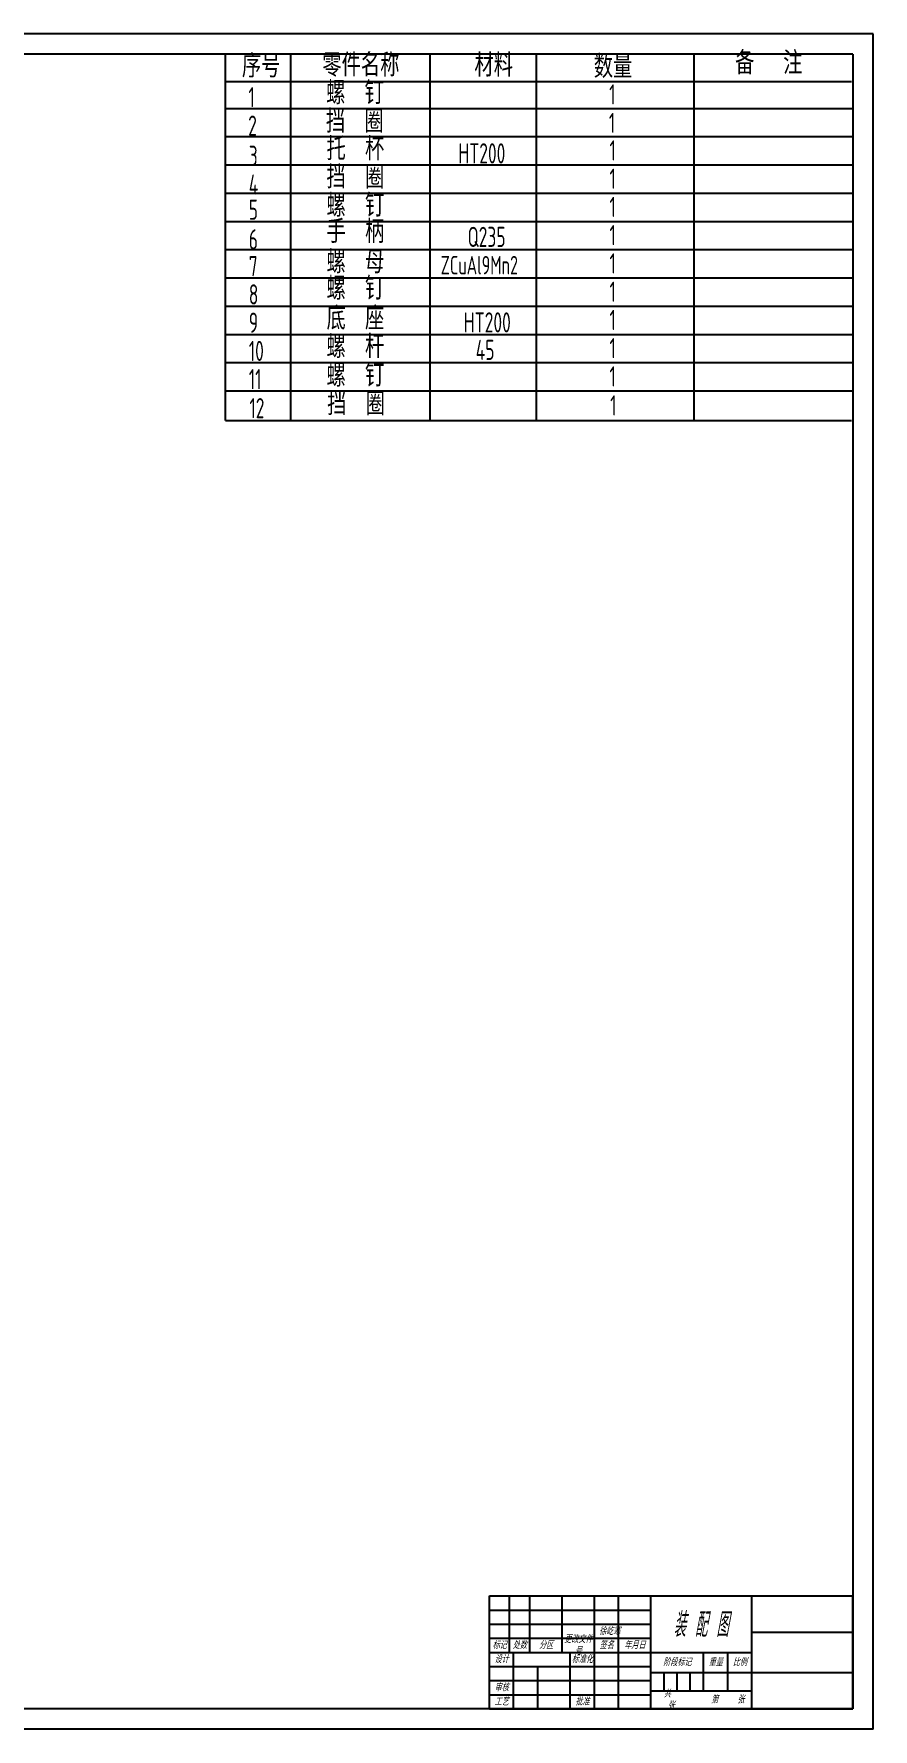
# Model space of a CAD drawing. Extents: x -348 to 840, y 0 to 840.
# Drawn here: x 424 to 840, y 0 to 840 of the extents above; entities that cross this region are included whole.
import ezdxf

# ---------------------------------------------------------------- set-up
doc = ezdxf.new("R2010")
doc.units = 0
doc.layers.add('图层2', color=7, linetype='CONTINUOUS', lineweight=25)
doc.layers.add('标注', color=250, linetype='CONTINUOUS', lineweight=25)
for name, color, linetype in [('图框标题栏-粗线', 250, 'CONTINUOUS'), ('图框标题栏-细线', 250, 'CONTINUOUS'), ('文字及注释', 250, 'CONTINUOUS')]:
    doc.layers.add(name, color=color, linetype=linetype)
doc.styles.add('工程字体', font='gbeitc.shx', dxfattribs={"bigfont": 'gbcbig.shx'})
doc.styles.add('数字', font='isocp.shx', dxfattribs={"width": 0.7, "height": 10})
doc.styles.add('文字', font='', dxfattribs={"width": 0.7, "height": 10})
doc.styles.add('长仿宋体', font='', dxfattribs={"width": 0.7})
doc.styles.get('文字').set_extended_font_data('FangSong_GB2312')
doc.styles.get('长仿宋体').set_extended_font_data('FangSong_GB2312')

msp = doc.modelspace()

# ---------------------------------------------------------------- linework, layer by layer
at = {"layer": '图层2'}
for p, q in [((519.331, 816.4704), (829.331, 816.4704)), ((519.331, 803.0948), (830, 803.0948)), ((519.331, 789.0948), (830, 789.0948)), ((519.331, 775.0948), (830, 775.0948)), ((519.331, 761.0948), (830, 761.0948)), ((519.331, 747.0948), (830, 747.0948)), ((519.331, 733.0948), (830, 733.0948)), ((519.331, 719.0948), (830, 719.0948)), ((519.331, 705.0948), (830, 705.0948)), ((519.331, 691.0948), (830, 691.0948)), ((519.331, 677.0948), (830, 677.0948)), ((519.331, 663.0948), (830, 663.0948)), ((519.331, 648.4704), (829.331, 648.4704))]:
    msp.add_line(p, q, dxfattribs=at)
at = {"layer": '图框标题栏-粗线'}
for p, q in [((830, 830), (-323, 830)), ((830, 830), (830, 10)), ((650, 66), (830, 66)), ((650, 10), (650, 66)), ((660, 38), (660, 66)), ((670, 38), (670, 66)), ((686, 38), (686, 66)), ((702, 10), (702, 66)), ((714, 10), (714, 66)), ((730, 10), (730, 66)), ((780, 10), (780, 66)), ((830, 10), (830, 66)), ((650, 45), (730, 45)), ((780, 48), (830, 48)), ((650, 38), (780, 38)), ((662, 10), (662, 38)), ((690, 10), (690, 38)), ((756, 19), (756, 38)), ((768, 19), (768, 38)), ((650, 31), (730, 31)), ((674, 10), (674, 30.984)), ((730, 28), (830, 28)), ((730, 19), (780, 19)), ((830, 10), (-323, 10)), ((650, 10), (830, 10))]:
    msp.add_line(p, q, dxfattribs=at)
at = {"layer": '图框标题栏-细线'}
for p, q in [((840, 840), (-348, 840)), ((840, 0), (840, 840)), ((650, 59), (730, 59)), ((650, 52), (730, 52)), ((736.5, 19), (736.5, 28)), ((743, 19), (743, 28)), ((749.5, 19), (749.5, 28)), ((650, 24), (730, 24)), ((650, 17), (730, 17)), ((840, 0), (-348, 0))]:
    msp.add_line(p, q, dxfattribs=at)
at = {"layer": '文字及注释', "color": 0}
for p, q in [((519.331, 648.4704), (519.331, 830)), ((551.5837, 648.644), (551.5837, 830.2109)), ((620.4686, 830.2688), (620.4686, 648.7595)), ((673.1709, 830.2688), (673.1709, 648.7595)), ((751.3157, 830.2688), (751.3157, 648.7595))]:
    msp.add_line(p, q, dxfattribs=at)

# ---------------------------------------------------------------- texts
at = {"layer": '文字及注释', "attachment_point": 5}
for s, insert, char_height, width, style in [('{\\Fgbeitc,gbcbig|c134;装 配 图}', (754.727, 51.671), 12, 49.504306, '长仿宋体'), ('标记', (655, 41.5), 3.5, 10, '工程字体'), ('处数', (665, 41.5), 3.5, 10, '工程字体'), ('分区', (678, 41.5), 3.5, 16, '工程字体'), ('更改文件号', (694, 41.5), 3.5, 16, '工程字体'), ('签名', (708, 41.5), 3.5, 12, '工程字体'), ('年月日', (722, 41.5), 3.5, 16, '工程字体'), ('设计', (656, 34.5), 3.5, 12, '工程字体'), ('标准化', (696, 34.5), 3.5, 12, '工程字体'), ('阶段标记', (743, 33), 3.5, 26, '工程字体'), ('重量', (762, 33), 3.5, 12, '工程字体'), ('比例', (774, 33), 3.5, 12, '工程字体'), ('审核', (656, 20.5), 3.5, 12, '工程字体'), ('共    张', (740, 14.5), 3.5, 10, '工程字体'), ('工艺', (656, 13.5), 3.5, 12, '工程字体'), ('批准', (696, 13.5), 3.5, 12, '工程字体'), ('第     张', (768, 14.5), 3.5, 24, '工程字体')]:
    msp.add_mtext(s, dxfattribs=dict(at, insert=insert, char_height=char_height, width=width, style=style))
at = {"layer": '标注', "attachment_point": 1}
for s, insert, char_height, width, style in [('{\\fSimSun|b0|i0|c134|p54;备   注}', (771.6644, 831.0651), 10, 40.378378, '数字'), ('序号', (527.4209, 829.5066), 10, 25.356995, '文字'), ('零件名称', (567.2518, 829.9874), 10, 40, '文字'), ('{\\fSimSun|b0|i0|c134|p54;材料}', (642.5773, 829.9519), 10, 20, '数字'), ('数量', (701.6913, 829.2693), 10, 40, '文字'), ('螺  钉', (569.1316, 816.219), 10, 40, '文字'), ('1', (709.2825, 815.0115), 10, 40, '数字'), ('1', (530.6473, 813.6483), 10, 15, '数字'), ('2', (530.5384, 799.5372), 10, 15, '数字'), ('挡  圈', (569.0227, 802.1079), 10, 40, '文字'), ('1', (709.1736, 800.9004), 10, 40, '数字'), ('托  杯', (569.3153, 788.4704), 10, 40, '文字'), ('3', (530.831, 784.6146), 10, 15, '数字'), ('HT200', (634.5859, 785.7961), 10, 20, '数字'), ('1', (709.4662, 787.2629), 10, 40, '数字'), ('挡  圈', (569.3153, 774.4704), 10, 40, '文字'), ('1', (709.4662, 773.2629), 10, 40, '数字'), ('4', (530.831, 770.3475), 10, 15, '数字'), ('5', (530.831, 757.8997), 10, 15, '数字'), ('螺  钉', (569.3153, 760.4704), 10, 40, '文字'), ('1', (709.4662, 759.2629), 10, 40, '数字'), ('手  柄', (569.3153, 747.4974), 10, 40, '文字'), ('6', (530.831, 743.19), 10, 15, '数字'), ('Q235', (639.2146, 744.4129), 10, 20, '数字'), ('1', (709.4662, 745.2629), 10, 40, '数字'), ('螺  母', (569.3153, 732.4704), 10, 40, '文字'), ('1', (709.4662, 731.2629), 10, 40, '数字'), ('7', (530.831, 729.8997), 10, 15, '数字'), ('{\\H0.91667x;ZCuAl9Mn2}', (625.8718, 729.9891), 10, 20, '数字'), ('8', (530.831, 715.8997), 10, 15, '数字'), ('螺  钉', (569.3153, 719.3353), 10, 40, '文字'), ('1', (709.4662, 717.2629), 10, 40, '数字'), ('底  座', (569.3153, 704.4704), 10, 40, '文字'), ('9', (530.831, 701.8997), 10, 15, '数字'), ('HT200', (637.2893, 702.0468), 10, 20, '数字'), ('1', (709.4662, 703.2629), 10, 40, '数字'), ('螺  杆', (569.3153, 690.4704), 10, 40, '文字'), ('1', (709.4662, 689.2629), 10, 40, '数字'), ('10', (530.831, 687.8997), 10, 15, '数字'), (' 45', (639.2146, 688.4129), 10, 20, '数字'), ('11', (530.831, 673.8997), 10, 15, '数字'), ('螺  钉', (569.3153, 676.2598), 10, 40, '文字'), ('1', (709.4662, 675.2629), 10, 40, '数字'), ('12', (531.1485, 659.5372), 10, 15, '数字'), ('挡  圈', (569.6328, 662.1079), 10, 40, '文字'), ('1', (709.7837, 660.9004), 10, 40, '数字'), ('{\\Fgbeitc,gbcbig|c134;\\W1;徐屹寒}', (704.2688, 50.1574), 3.5, 36.512754, '文字')]:
    msp.add_mtext(s, dxfattribs=dict(at, insert=insert, char_height=char_height, width=width, style=style))

doc.saveas('drawing.dxf')
